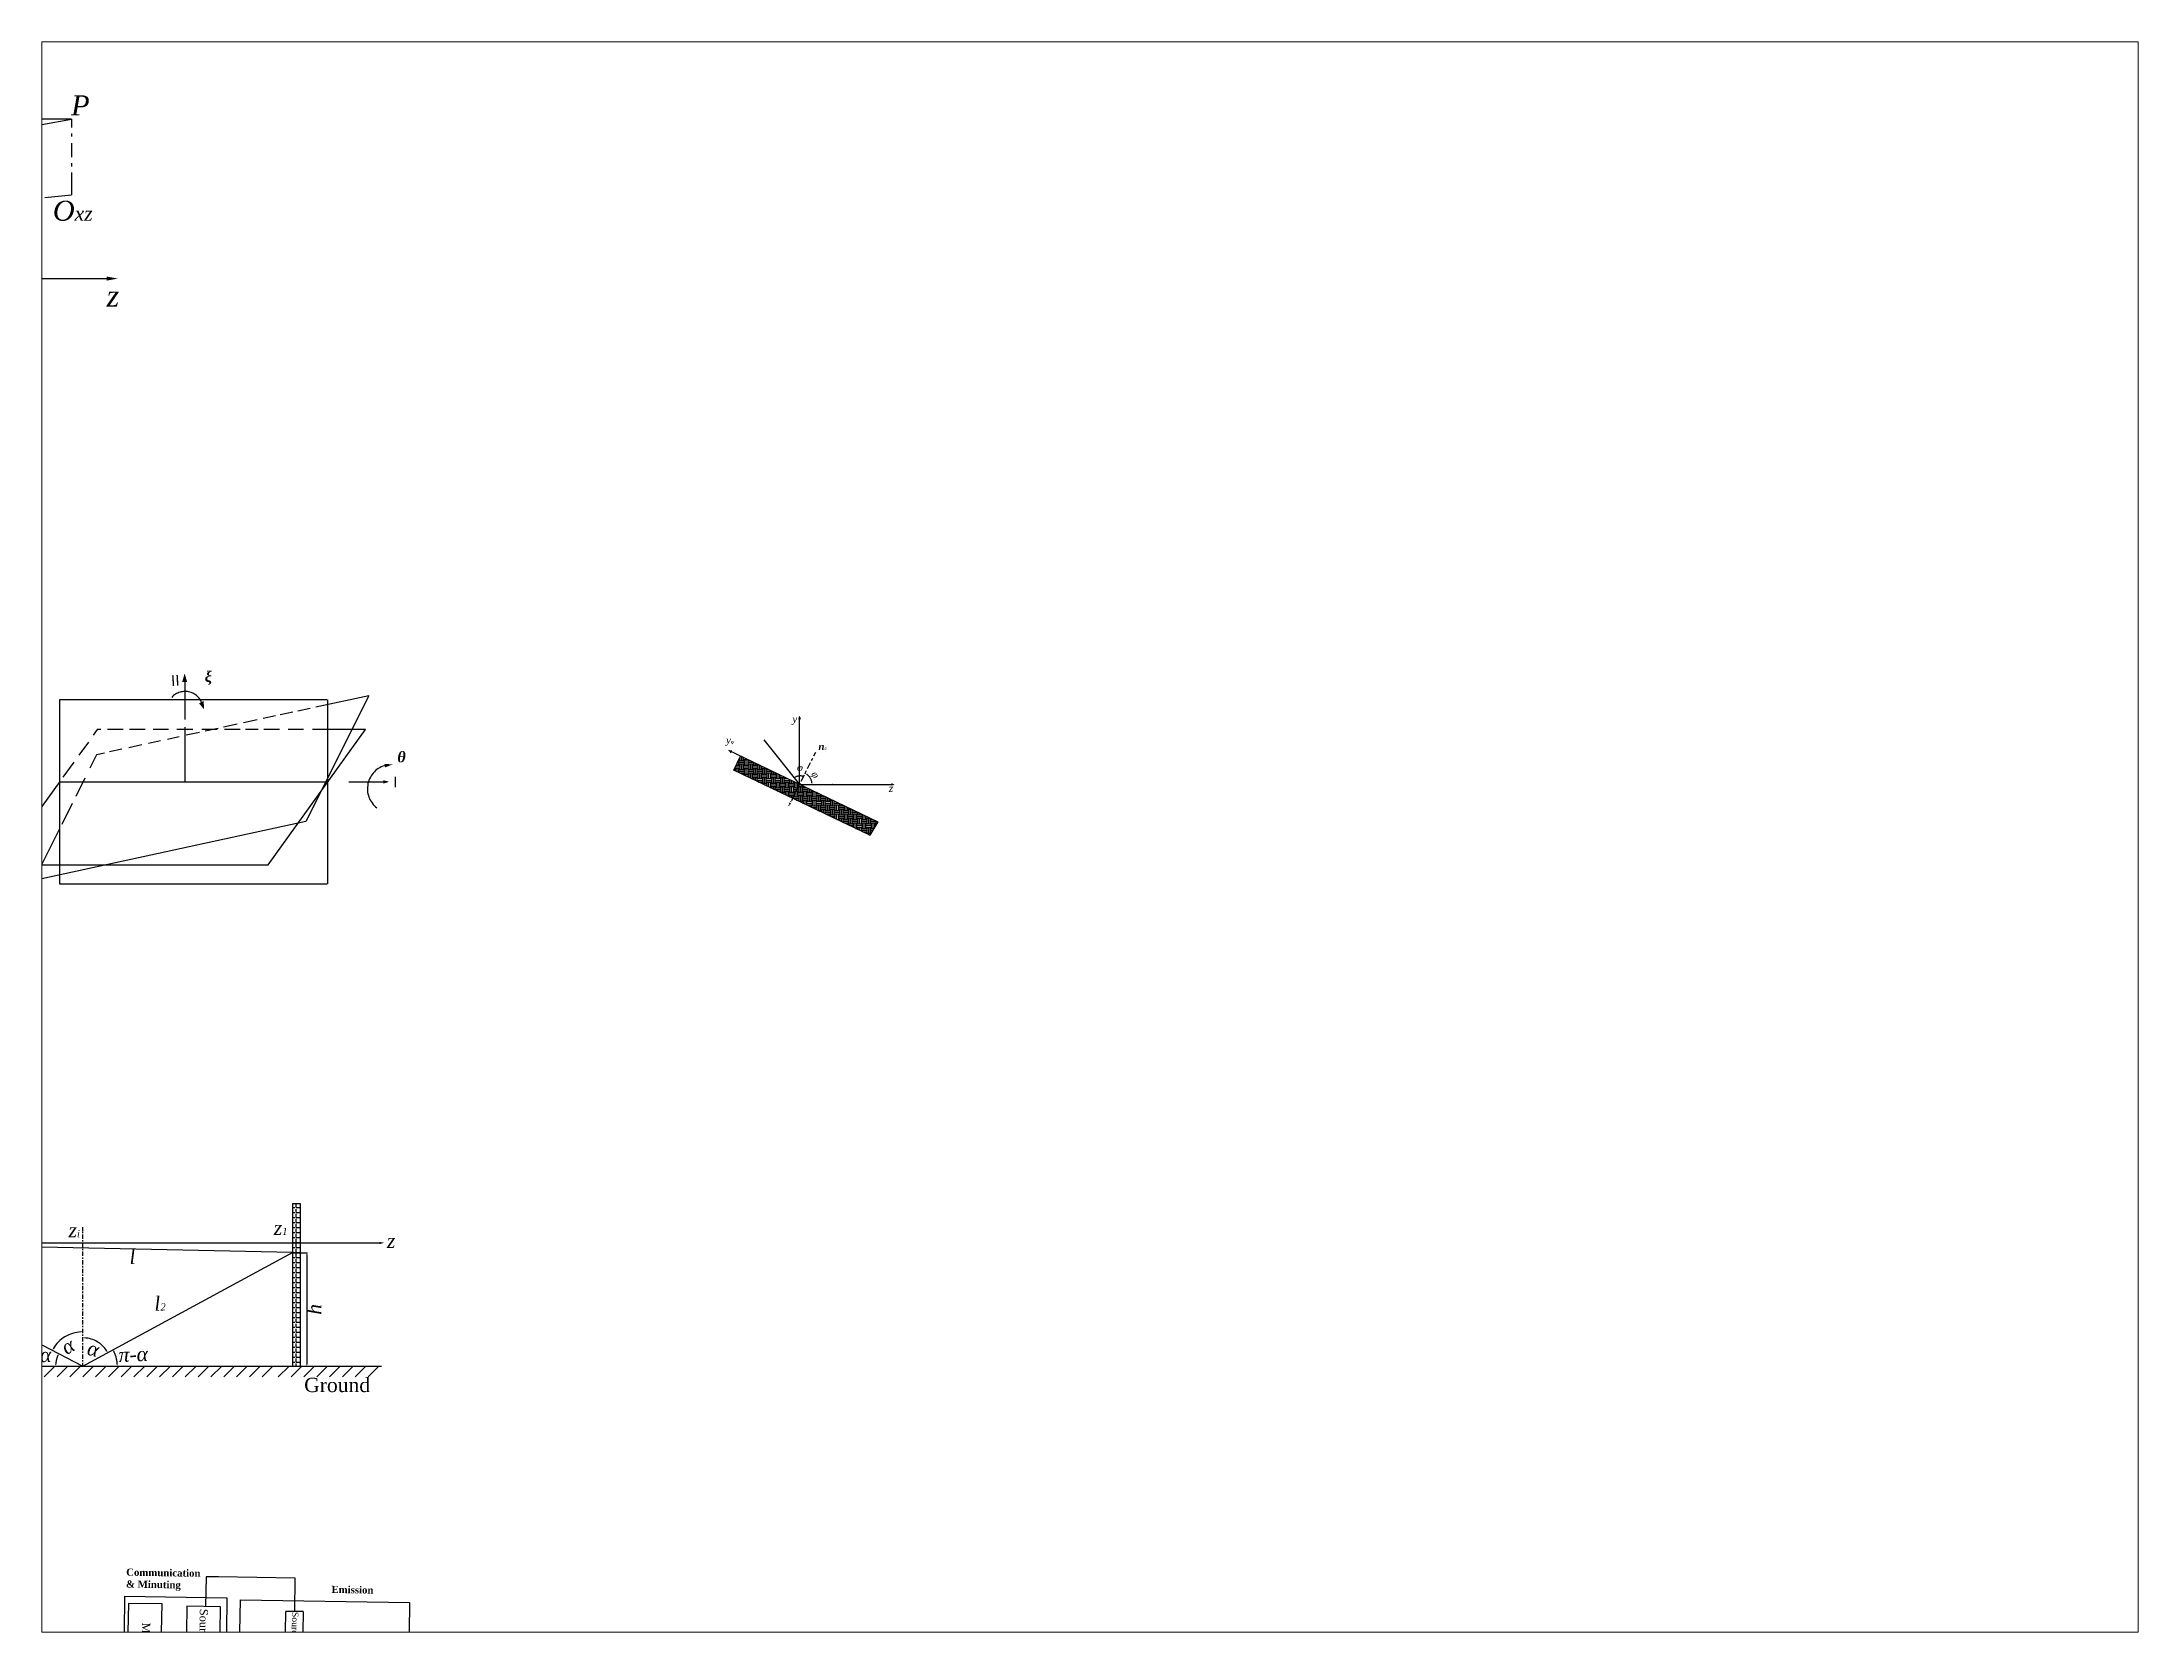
# Paper-space layout '布局2' of a CAD drawing. Header units: millimetres. Extents: x 26 to 231, y 20 to 176.
# The model-space entities are those that its viewports show. They can reach past a viewport. Long polylines and large blocks are cut down to what shows.
import ezdxf

# ---------------------------------------------------------------- set-up
doc = ezdxf.new("R2010")
doc.units = ezdxf.units.MM
doc.linetypes.add('BORDER', pattern=[44.45, 12.7, -6.35, 12.7, -6.35, 0, -6.35])
doc.styles.add('Annotative', font='arial.ttf')
doc.styles.get("Standard").update_dxf_attribs({"font": 'arial.ttf'})
doc.dimstyles.new('ISO-25', dxfattribs={"dimtxt": 2.5, "dimasz": 2.5, "dimexe": 1.25, "dimexo": 0.625, "dimtad": 1, "dimtxsty": 'Standard', "dimcen": 2.5, "dimadec": 0, "dimazin": 0, "dimtfac": 1, "dimtmove": 0, "dimatfit": 3, "dimfxl": 1, "dimarcsym": 0})

# ---------------------------------------------------------------- blocks, each defined once
blk = doc.blocks.new('*D12')
at = {"color": 0, "linetype": 'BORDER', "lineweight": -2, "ltscale": 0.5, "transparency": 16777216}
blk.add_arc((-534.3, 2635.7), 232.5, 0.616, 9.8366, dxfattribs=at)
at = {"color": 0, "linetype": 'BORDER', "ltscale": 0.5, "transparency": 16777216}
for points in [[(-305.6, 2675.3), (-304.8, 2675.5), (-305.6, 2677.9)], [(-301.4, 2638.2), (-302.2, 2638.2), (-301.8, 2635.7)]]:
    blk.add_solid(points, dxfattribs=at)
at = {"layer": 'Defpoints', "color": 0, "linetype": 'BORDER', "ltscale": 0.5, "transparency": 16777216}
for p in [(677.3, 2859.2), (-302.2, 2649.8), (-534.3, 2635.7), (-534.3, 2635.7), (735.2, 2635.7)]:
    blk.add_point(p, dxfattribs=at)
at = {"color": 0, "linetype": 'BORDER', "ltscale": 0.5, "transparency": 16777216, "insert": (-282.5, 2658.7), "char_height": 2.5, "width": 16.036, "attachment_point": 5, "rotation": 275.2263}
blk.add_mtext('{\\fTimes New Roman|b0|i1|c0|p18;\\H12x;ψ}', dxfattribs=at)
blk = doc.blocks.new('*D15')
at = {"color": 0, "linetype": 'BORDER', "lineweight": -2, "ltscale": 0.5, "transparency": 16777216}
blk.add_line((1704.8, 1942.3), (1704.3, 1941.5), dxfattribs=at)
blk.add_arc((1697.1, 1927), 17.4, 8.2305, 55.1916, dxfattribs=at)
at = {"color": 0, "linetype": 'BORDER', "ltscale": 0.5, "transparency": 16777216}
for points in [[(1706.8, 1940.9), (1707.3, 1941.7), (1704.9, 1942.6)], [(1714.8, 1929.5), (1713.9, 1929.5), (1714.5, 1927)]]:
    blk.add_solid(points, dxfattribs=at)
at = {"layer": 'Defpoints', "color": 0, "linetype": 'BORDER', "ltscale": 0.5, "transparency": 16777216}
for p in [(1705, 1942.9), (1706.9, 1946.6), (1697.2, 1927), (1713.3, 1933.3), (1828.6, 1927)]:
    blk.add_point(p, dxfattribs=at)
at = {"color": 0, "linetype": 'BORDER', "ltscale": 0.5, "transparency": 16777216, "insert": (1718, 1939.9), "char_height": 2.5, "width": 13.685, "attachment_point": 5, "rotation": 301.711}
blk.add_mtext('{\\fTimes New Roman|b0|i1|c0|p18;\\H4x;φ}', dxfattribs=at)

msp = doc.modelspace()

# ---------------------------------------------------------------- hatches: boundary and pattern name
at = {"linetype": 'BORDER', "ltscale": 0.5}
h = msp.add_hatch(dxfattribs=at)
h.set_pattern_fill('EARTH', color=256)
h.paths.add_polyline_path([(1614.264, 1966.808), (1604.881, 1947.066), (1687.376, 1907.559), (1697.129, 1927.054), (1697.128, 1927.055)])
h.paths.add_polyline_path([(1697.129, 1927.055), (1697.129, 1927.055), (1687.376, 1907.559), (1795.289, 1855.879), (1806.619, 1874.529)])
h = msp.add_hatch(dxfattribs=at)
h.set_pattern_fill('ANGLE', color=256)
h.set_pattern_definition([(0, (0, 0), (0, 6.985), [5.08, -1.905]), (90, (0, 0), (-6.985, 4e-16), [5.08, -1.905])])
h.paths.add_polyline_path([(997.317, 1339.776), (986.631, 1339.776), (986.631, 1112.08), (997.317, 1112.08)])

# ---------------------------------------------------------------- linework, layer by layer
for p, q in [((-534.305, 2635.685), (677.287, 2859.204)), ((677.287, 2859.204), (616.773, 2859.204)), ((677.287, 2859.204), (677.287, 2847.168)), ((677.287, 2838.753), (677.287, 2834.6)), ((677.287, 2825.289), (677.287, 2805.934)), ((677.287, 2797.518), (677.287, 2792.632)), ((677.287, 2784.353), (677.287, 2752.97)), ((569.476, 2742.533), (628.035, 2748.202)), ((640.013, 2749.362), (677.287, 2752.97)), ((-534.305, 2635.685), (735.23, 2635.685)), ((1036.313, 1787.84), (1036.313, 2045.732)), ((1697.143, 1927.027), (1697.143, 2021.942)), ((1597.351, 1974.921), (1806.619, 1874.529)), ((1717.077, 1966.928), (1719.627, 1972.027)), ((1604.881, 1947.066), (1614.264, 1966.808)), ((1795.289, 1855.879), (1604.881, 1947.066)), ((1699.31, 1931.414), (1703.752, 1940.293)), ((1705.047, 1942.882), (1706.898, 1946.582)), ((1708.193, 1949.171), (1712.45, 1957.68)), ((1713.931, 1960.639), (1715.596, 1963.968)), ((1686.29, 1909.507), (1686.29, 1908.588)), ((1687.89, 1908.588), (1688.35, 1909.507)), ((1688.856, 1910.519), (1690.144, 1913.093)), ((1690.558, 1913.921), (1691.064, 1914.932)), ((1691.524, 1915.851), (1693.18, 1919.161)), ((1693.824, 1920.449), (1694.238, 1921.276)), ((1694.744, 1922.288), (1696.63, 1926.057)), ((1697.151, 1926.996), (1828.575, 1926.996)), ((1697.412, 1927.621), (1698.199, 1929.195)), ((1697.768, 1927.027), (1705.012, 1927.027)), ((1682.048, 1896.91), (1682.508, 1897.83)), ((1683.014, 1898.841), (1684.302, 1901.416)), ((1684.946, 1902.703), (1685.36, 1903.531)), ((1685.958, 1904.726), (1687.43, 1907.668)), ((1806.619, 1874.529), (1795.289, 1855.879)), ((986.631, 1339.776), (986.631, 1112.08)), ((986.631, 1339.776), (997.317, 1339.776)), ((997.317, 1339.776), (997.317, 1112.08)), ((693.058, 1301.879), (693.058, 1306.77)), ((693.058, 1298.517), (693.058, 1300.517)), ((693.058, 1290.517), (693.058, 1296.517)), ((361.769, 1284.627), (693.058, 1112.08)), ((986.631, 1271.447), (361.769, 1284.627)), ((361.769, 1284.627), (1111.603, 1284.627)), ((693.058, 1286.517), (693.058, 1288.517)), ((693.058, 1278.517), (693.058, 1284.517)), ((693.058, 1274.517), (693.058, 1276.517)), ((693.058, 1266.517), (693.058, 1272.517)), ((693.058, 1112.08), (986.631, 1271.447)), ((693.058, 1262.517), (693.058, 1264.517)), ((985.747, 1270.914), (1007.938, 1270.914)), ((1006.688, 1268.414), (1006.688, 1114.296)), ((693.058, 1254.517), (693.058, 1260.517)), ((693.058, 1250.517), (693.058, 1252.517)), ((693.058, 1242.517), (693.058, 1248.517)), ((693.058, 1238.517), (693.058, 1240.517)), ((693.058, 1230.517), (693.058, 1236.517)), ((693.058, 1226.517), (693.058, 1228.517)), ((693.058, 1218.517), (693.058, 1224.517)), ((693.058, 1214.517), (693.058, 1216.517)), ((693.058, 1206.517), (693.058, 1212.517)), ((693.058, 1202.517), (693.058, 1204.517)), ((693.058, 1194.517), (693.058, 1200.517)), ((693.058, 1190.517), (693.058, 1192.517)), ((693.058, 1182.517), (693.058, 1188.517)), ((693.058, 1178.517), (693.058, 1180.517)), ((693.058, 1170.517), (693.058, 1176.517)), ((693.058, 1166.517), (693.058, 1168.517)), ((693.058, 1158.517), (693.058, 1164.517)), ((693.058, 1154.517), (693.058, 1156.517)), ((693.058, 1146.517), (693.058, 1152.517)), ((693.058, 1142.517), (693.058, 1144.517)), ((693.058, 1134.517), (693.058, 1140.517)), ((693.058, 1130.517), (693.058, 1132.517)), ((693.058, 1122.517), (693.058, 1128.517)), ((693.058, 1118.382), (693.058, 1120.517)), ((693.058, 1112.08), (693.058, 1116.517)), ((361.769, 1112.08), (1111.603, 1112.08)), ((1001.699, 768.166), (977.45, 768.558)), ((930.496, 726.252), (930.162, 705.52)), ((940.81, 726.086), (930.496, 726.252)), ((940.476, 705.354), (940.81, 726.086)), ((1001.094, 730.688), (976.845, 731.079))]:
    msp.add_line(p, q, dxfattribs=at)
at = {"color": 5, "linetype": 'BORDER', "ltscale": 0.5}
for p, q in [((835.911, 2074.513), (835.911, 2017.893)), ((987.13, 2028.235), (969.527, 2024.418)), ((1011.394, 2033.496), (994.266, 2029.782)), ((1093.599, 2051.321), (1005.58, 1875.064)), ((1093.599, 2051.321), (1019.481, 2035.25)), ((835.911, 2007.174), (835.911, 1930.485)), ((856.295, 1999.865), (837.741, 1995.842)), ((882.462, 2005.539), (864.383, 2001.619)), ((909.105, 2011.316), (890.074, 2007.19)), ((937.175, 2017.403), (918.144, 2013.276)), ((962.866, 2022.974), (945.738, 2019.26)), ((712.453, 1968.675), (703.1, 1949.946)), ((723.558, 1971.083), (712.453, 1968.675)), ((747.822, 1976.344), (730.219, 1972.527)), ((775.892, 1982.431), (757.337, 1978.408)), ((802.059, 1988.105), (784.931, 1984.391)), ((828.225, 1993.779), (811.574, 1990.168)), ((695.964, 1935.656), (683.118, 1909.932)), ((678.361, 1900.405), (663.612, 1870.871)), ((1005.58, 1875.064), (624.434, 1792.418)), ((660.62, 1864.88), (624.434, 1792.418))]:
    msp.add_line(p, q, dxfattribs=at)
at = {"color": 1, "linetype": 'BORDER', "ltscale": 0.5}
for p, q in [((660.62, 1930.485), (1036.174, 1930.485)), ((1065.702, 1930.485), (1115.688, 1930.485))]:
    msp.add_line(p, q, dxfattribs=at)
at = {"linetype": 'Continuous', "ltscale": 0.5}
for p, q in [((621.055, 1097.009), (636.126, 1112.08)), ((639.016, 1097.009), (654.087, 1112.08)), ((656.976, 1097.009), (672.047, 1112.08)), ((674.937, 1097.009), (690.008, 1112.08)), ((692.897, 1097.009), (707.968, 1112.08)), ((710.858, 1097.009), (725.929, 1112.08)), ((728.818, 1097.009), (743.889, 1112.08)), ((746.779, 1097.009), (761.85, 1112.08)), ((764.739, 1097.009), (779.81, 1112.08)), ((782.7, 1097.009), (797.771, 1112.08)), ((800.66, 1097.009), (815.731, 1112.08)), ((818.621, 1097.009), (833.692, 1112.08)), ((836.581, 1097.009), (851.652, 1112.08)), ((854.542, 1097.009), (869.613, 1112.08)), ((872.502, 1097.009), (887.573, 1112.08)), ((890.463, 1097.009), (905.534, 1112.08)), ((908.423, 1097.009), (923.494, 1112.08)), ((926.384, 1097.009), (941.455, 1112.08)), ((944.344, 1097.009), (959.415, 1112.08)), ((966.795, 1097.009), (981.866, 1112.08)), ((984.755, 1097.009), (999.826, 1112.08)), ((1002.716, 1097.009), (1017.787, 1112.08)), ((1020.677, 1097.009), (1035.747, 1112.08)), ((1038.637, 1097.009), (1053.708, 1112.08)), ((1056.598, 1097.009), (1071.669, 1112.08)), ((1074.558, 1097.009), (1089.629, 1112.08)), ((1092.519, 1097.009), (1107.59, 1112.08)), ((756.904, 779.774), (755.137, 670.237)), ((804.14, 779.012), (756.904, 779.774)), ((802.372, 669.475), (804.14, 779.012)), ((838.797, 775.733), (837.029, 666.196)), ((886.032, 774.97), (838.797, 775.733)), ((884.265, 665.434), (886.032, 774.97)), ((976.845, 731.079), (977.45, 768.558)), ((1001.699, 768.166), (1001.094, 730.688))]:
    msp.add_line(p, q, dxfattribs=at)
at = {"linetype": 'BORDER', "ltscale": 0.5}
msp.add_lwpolyline([(1035.544, 2045.732), (660.62, 2045.732), (660.62, 1787.84), (1035.544, 1787.84)], dxfattribs=at)
at = {"color": 1, "linetype": 'BORDER', "ltscale": 0.5}
for points in [[(660.991, 1931.138), (576.814, 1814.29), (952.661, 1814.29), (1089.221, 2003.852), (1015.009, 2003.852)], [(718.122, 2003.852), (713.374, 2003.852), (707.736, 1996.026)], [(749.445, 2003.852), (727.655, 2003.852)], [(780.314, 2003.852), (758.524, 2003.852)], [(812.999, 2003.852), (791.663, 2003.852)], [(847.045, 2003.852), (824.802, 2003.852)], [(881.092, 2003.852), (859.756, 2003.852)], [(913.323, 2003.852), (891.533, 2003.852)], [(938.776, 2003.852), (920.971, 2003.852)], [(968.706, 2003.852), (946.462, 2003.852)], [(1002.298, 2003.852), (980.509, 2003.852)], [(700.872, 1986.497), (687.469, 1967.893)], [(1646.917, 1989.387), (1697.129, 1927.055), (1810.976, 1926.996)], [(680.605, 1958.364), (665.241, 1937.037)]]:
    msp.add_lwpolyline(points, dxfattribs=at)
at = {"linetype": 'Continuous', "ltscale": 0.5}
msp.add_lwpolyline([(989.839, 768.358), (990.592, 815.006), (883.129, 816.74), (865.612, 817.023), (864.939, 775.311)], dxfattribs=at)
at = {"linetype": 'Continuous', "ltscale": 15}
for points in [[(752.062, 789.695), (894.934, 787.389), (889.924, 476.878), (747.057, 479.522)], [(1146.517, 516.668), (909.495, 520.493), (913.761, 784.851), (1150.783, 781.027)]]:
    msp.add_lwpolyline(points, close=True, dxfattribs=at)
at = {"linetype": 'BORDER', "ltscale": 0.5}
for points in [[(988.36, 700.022, 3, 3, 0), (988.094, 680.17, 53.817, 53.817, 0)], [(988.81, 730.248, 3, 3, 0), (988.753, 725.272, 3, 3, 0)]]:
    msp.add_lwpolyline(points, format="xyseb", dxfattribs=at)
at = {"color": 5, "linetype": 'BORDER', "ltscale": 0.5}
msp.add_arc((836.206, 2032.047), 25.21, 11.248444, 137.665861, dxfattribs=at)
at = {"color": 1, "linetype": 'BORDER', "ltscale": 0.5}
msp.add_arc((1125.491, 1920.955), 33.782, 102.827685, 232.480722, dxfattribs=at)
at = {"linetype": 'BORDER', "ltscale": 0.5}
for centre, radius, start, end in [((1697.391, 1928.109), 10.964, 62.183891, 133.122533), ((693.058, 1112.08), 48.121, 92.976974, 149.510904), ((693.058, 1112.08), 39.741, 32.100475, 86.395099), ((693.058, 1112.08), 38.123, 156.245812, 176.242066), ((693.058, 1112.08), 48.274, 2.967521, 25.528054)]:
    msp.add_arc(centre, radius, start, end, dxfattribs=at)
for points in [[(726.518, 2638.556), (726.518, 2632.885), (742.277, 2635.76)], [(1694.967, 2018.076), (1699.188, 2018.173), (1697.177, 2023.494)], [(1600.644, 1970.619), (1602.74, 1974.865), (1597.351, 1974.921)], [(1692.065, 1936.964), (1691.212, 1938.136), (1689.797, 1936.065)], [(1700.296, 1939.058), (1700.012, 1938.275), (1702.504, 1937.815)], [(1825.657, 1928.833), (1825.657, 1925.39), (1829.982, 1927.084)], [(1006.271, 1268.414), (1007.104, 1268.414), (1006.688, 1270.914)], [(1108.65, 1286.239), (1108.595, 1283.089), (1115.156, 1284.799)], [(690.548, 1160.552), (690.57, 1159.719), (693.058, 1160.201)], [(695.544, 1151.326), (695.57, 1152.159), (693.058, 1151.821)], [(651.955, 1136.293), (651.227, 1136.697), (650.379, 1134.309)], [(657.789, 1127.617), (658.54, 1127.256), (659.246, 1129.69)], [(727.084, 1133.409), (726.364, 1132.988), (727.985, 1131.04)], [(736.249, 1132.694), (736.991, 1133.073), (735.485, 1135.111)], [(655.433, 1114.565), (654.6, 1114.592), (654.935, 1112.08)], [(741.685, 1114.59), (740.852, 1114.568), (741.333, 1112.08)], [(1006.271, 1114.296), (1007.104, 1114.296), (1006.688, 1111.796)]]:
    msp.add_solid(points, dxfattribs=at)
at = {"color": 5, "linetype": 'BORDER', "ltscale": 0.5}
for points in [[(832.178, 2070.578), (839.346, 2070.48), (835.687, 2082.42)], [(862.302, 2043.816), (855.847, 2040.699), (863.009, 2031.983)]]:
    msp.add_solid(points, dxfattribs=at)
at = {"color": 1, "linetype": 'BORDER', "ltscale": 0.5}
for points in [[(1115.564, 1955.683), (1116.35, 1950.88), (1127.533, 1955.221)], [(1680.288, 1949.773), (1678.296, 1948.347), (1682.308, 1945.41)], [(1114.018, 1932.937), (1114.018, 1928.251), (1122.23, 1930.759)], [(1742.279, 1928.079), (1742.293, 1925.863), (1747.98, 1927.004)]]:
    msp.add_solid(points, dxfattribs=at)

# ---------------------------------------------------------------- texts
at = {"linetype": 'BORDER', "ltscale": 0.5, "attachment_point": 5}
for s, insert, char_height, width in [('{\\fTimes New Roman|b0|i1|c0|p18;P}', (689.637, 2878.431), 28, 14.71034), ('{\\fTimes New Roman|b0|i1|c0|p18;\\H1.12x;O\\H0.71429x;xz}', (678.935, 2730.57), 25, 42.58847), ('{\\fTimes New Roman|b0|i1|c0|p18;z}', (735.23, 2611.54), 30, 30.84226), ('{\\fTimes New Roman|b0|i1|c0|p18;y}', (1690.303, 2017.009), 10, 12.7456), ('{\\fTimes New Roman|b0|i1|c0|p18;\\H0.66667x;y\\H0.5x;φ}', (1599.531, 1987.625), 15, 32.88888), ('{\\fTimes New Roman|b1|i1|c0|p18;\\H0.66667x;n\\fTimes New Roman|b0|i1|c0|p18;\\H0.5x;e}', (1729.346, 1980.268), 15, 25.74005), ('{\\fSimSun|b0|i0|c134|p2;\\C1;Ⅰ}', (1130.738, 1930.344), 15, 18.788), ('{\\fTimes New Roman|b0|i1|c0|p18;z}', (1825.071, 1921.679), 10, 25.74005), ('{\\fTimes New Roman|b0|i1|c0|p18;\\H0.8x;z\\H0.5x;i}', (681.041, 1302.684), 25, 21.62621), ('{\\fTimes New Roman|b0|i1|c0|p18;\\H0.8x;z\\H0.5x;1}', (970.184, 1305.96), 25, 21.62621), ('{\\fTimes New Roman|b0|i1|c0|p18;z}', (1124.89, 1287.684), 20, 13.98637), ('{\\fTimes New Roman|b0|i0|c0|p18;Ground}', (1049.284, 1085.576), 20, 95.14361)]:
    msp.add_mtext(s, dxfattribs=dict(at, insert=insert, char_height=char_height, width=width))
at = {"linetype": 'BORDER', "char_height": 15, "attachment_point": 1}
for s, insert, width in [('{\\fTimes New Roman|b1|i1|c0|p18;\\C256;\\c0;ξ}', (863.732, 2085.648), 21.74438), ('{\\fTimes New Roman|b1|i0|c0|p18; \\fTimes New Roman|b1|i1|c0|p18;\\C256;\\c0;θ}', (1127.966, 1972.996), 37.45059)]:
    msp.add_mtext(s, dxfattribs=dict(at, insert=insert, width=width))
at = {"linetype": 'BORDER', "ltscale": 0.5}
for s, insert, char_height, width, attachment_point, rotation in [('{\\fSimSun|b0|i0|c134|p2;\\C5;Ⅱ}', (822.603, 2072.669), 15, 19.29064, 5, 3.470149), ('{\\fTimes New Roman|b0|i1|c0|p18;φ}', (1697.468, 1949.297), 10, 10.91051, 5, 358.605144), ('{\\fTimes New Roman|b0|i1|c0|p18;l}', (762.416, 1265.254), 20, 13.23806, 5, 2.446666), ('{\\fTimes New Roman|b0|i1|c0|p18;\\H1.3333x;l\\H0.5x;2}', (801.114, 1199.867), 15, 31.03471, 5, 2.446666), ('{\\fTimes New Roman|b0|i1|c0|p18;α}', (672.098, 1139.859), 20, 24.51977, 5, 31.243939), ('{\\fTimes New Roman|b0|i1|c0|p18;π-α}', (628.305, 1127.148), 20, 31.09047, 5, 2.446666), ('{\\fTimes New Roman|b0|i1|c0|p18;α}', (707.822, 1136.126), 20, 24.83107, 5, 346.259747), ('{\\fTimes New Roman|b0|i1|c0|p18;π-α}', (763.703, 1128.495), 20, 47.36364, 5, 2.446666), ('{\\fTimes New Roman|b0|i0|c0|p18;Splitter}', (1003.278, 726.428), 6, 26.62877, 1, 269.075544)]:
    msp.add_mtext(s, dxfattribs=dict(at, insert=insert, char_height=char_height, width=width, attachment_point=attachment_point, rotation=rotation))
at = {"linetype": 'BORDER', "ltscale": 0.5, "insert": (1017.23, 1191.62), "char_height": 20, "width": 11.72285, "attachment_point": 5, "rotation": 90, "style": 'Annotative'}
msp.add_mtext('{\\fTimes New Roman|b0|i1|c0|p18;h}', dxfattribs=at)
at = {"linetype": 'BORDER', "ltscale": 0.5, "attachment_point": 1}
for s, width, heights, insert, char_height, rotation in [('{\\fTimes New Roman|b1|i0|c0|p18;Communication \\P& Minuting}', 110.01248, [30.847], (753.913, 828.591), 10, 359.075544), ('{\\fTimes New Roman|b1|i0|c0|p18;Emission}', 71.23376, [0], (1041.479, 804.36), 10, 359.075544), ('{\\fTimes New Roman|b0|i0|c0|p18;Source Control }', 107.16167, [30.526], (868.42, 771.995), 11.4474, 269.075544), ('{\\fTimes New Roman|b0|i0|c0|p18;Source}', 36.32553, [0], (995.135, 767.717), 9, 269.075544), ('{\\fTimes New Roman|b0|i0|c0|p18;MCU}', 57.11958, [0], (787.544, 752.787), 11.4474, 269.075544)]:
    msp.add_mtext_dynamic_manual_height_columns(s, width=width, gutter_width=57.237, heights=heights, dxfattribs=dict(at, insert=insert, char_height=char_height, rotation=rotation))

# ---------------------------------------------------------------- dimensions: what is measured, and where the dimension line sits
at = {"linetype": 'BORDER', "ltscale": 0.5}
for base, line1, line2, text, picture, middle in [((-302.211, 2649.816), ((-534.305, 2635.685), (735.23, 2635.685)), ((-534.305, 2635.685), (677.287, 2859.204)), '{\\fTimes New Roman|b0|i1|c0|p18;\\H12x;ψ}', '*D12', (-282.471, 2658.72)), ((1713.346, 1933.278), ((1705.047, 1942.882), (1706.898, 1946.582)), ((1697.151, 1926.996), (1828.575, 1926.996)), '{\\fTimes New Roman|b0|i1|c0|p18;\\H4x;φ}', '*D15', (1718.046, 1939.938))]:
    dim = msp.add_angular_dim_2l(base=base, line1=line1, line2=line2, text=text, dimstyle='ISO-25', dxfattribs=at)
    dim.commit()
    dim.dimension.update_dxf_attribs({"geometry": picture, "text_midpoint": middle})

psp = doc.layouts.new('布局2')

# ---------------------------------------------------------------- viewports
at = {"layer": '0', "linetype": 'ByBlock'}
psp.add_viewport(center=(128.5, 97.5), size=(205.6, 156), view_center_point=(2103.824, 1853.406), view_height=2227.77235, dxfattribs=at)

doc.saveas('drawing.dxf')
